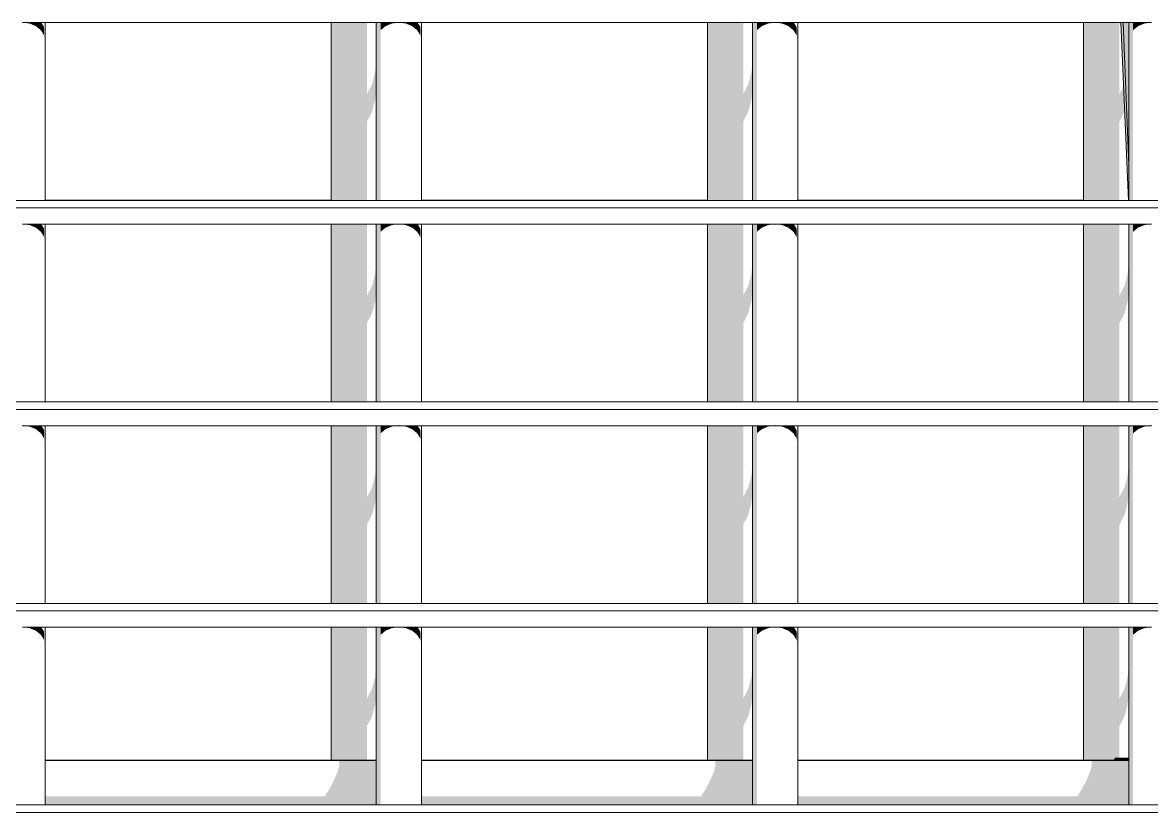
# Model space of a CAD drawing. Header units: millimetres. Extents: x -71878 to 121433, y -67383 to 83273.
# Drawn here: x 68839 to 71840, y -45430 to -43332 of the extents above; entities that cross this region are included whole.
import ezdxf

# ---------------------------------------------------------------- set-up
doc = ezdxf.new("R2010")
doc.units = ezdxf.units.MM
doc.header["$MEASUREMENT"] = 0
for name, color, linetype, lineweight in [('COLUMNAS_Pluma_Nº__1', 7, 'Continuous', 0), ('ENTIRADO_Pluma_Nº__21', 7, 'Continuous', 5), ('Vigas_Pluma_Nº__21', 7, 'Continuous', 5)]:
    doc.layers.add(name, color=color, linetype=linetype, lineweight=lineweight)
doc.layers.add('COLUMNAS_Pluma_Nº__3', color=7, linetype='Continuous', lineweight=0, true_color=0x646464)
doc.layers.add('Vigas_Pluma_Nº__3', color=7, linetype='Continuous', lineweight=0, true_color=0x646464)

msp = doc.modelspace()

# ---------------------------------------------------------------- hatches: boundary and pattern name
at = {"layer": 'COLUMNAS_Pluma_Nº__3', "linetype": 'Continuous', "lineweight": 0, "true_color": 0x191919}
for points in [[(71758.739, -43332.017), (71757.905, -43332.017), (71778.674, -43804.186), (71779.463, -43804.186), (71779.463, -43803.159)], [(71764.423, -43332.017), (71758.739, -43332.017), (71779.463, -43803.159), (71779.463, -43711.079)], [(71743.206, -45286.119), (71740.794, -45292.02), (71742.265, -45292.02), (71744.677, -45286.119)], [(71744.677, -45286.119), (71742.265, -45292.02), (71749.914, -45292.02), (71752.325, -45286.119)], [(71752.325, -45286.119), (71749.914, -45292.02), (71762.992, -45292.02), (71765.404, -45286.119)], [(71762.992, -45292.02), (71779.463, -45292.02), (71779.463, -45286.119), (71765.404, -45286.119)]]:
    msp.add_hatch(color=250, dxfattribs=at).paths.add_polyline_path(points)
at = {"layer": 'Vigas_Pluma_Nº__3', "linetype": 'Continuous', "lineweight": 0, "true_color": 0x191919}
for points in [[(68839.821, -43332.017), (68858.004, -43334.379), (68858.004, -43332.017)], [(68858.004, -43334.379), (68874.73, -43341.371), (68874.73, -43332.017), (68858.004, -43332.017)], [(68874.73, -43341.371), (68888.004, -43352.26), (68888.004, -43332.017), (68874.73, -43332.017)], [(68888.004, -43332.017), (68888.004, -43352.26), (68896.526, -43365.981), (68896.526, -43343.745), (68889.242, -43332.017)], [(68896.526, -43365.981), (68899.463, -43381.191), (68899.463, -43358.954), (68896.526, -43343.745)], [(69659.463, -43332.017), (69659.463, -43804.186), (69662.399, -43804.186), (69662.399, -43332.017)], [(69662.399, -43332.017), (69662.399, -43804.186), (69670.922, -43804.186), (69670.922, -43332.017)], [(69670.922, -43332.017), (69670.922, -43804.186), (69684.195, -43804.186), (69684.195, -43332.017)], [(69684.195, -43332.017), (69684.195, -43804.186), (69700.922, -43804.186), (69700.922, -43332.017)], [(69700.922, -43332.017), (69700.922, -43804.186), (69719.463, -43804.186), (69719.463, -43332.017)], [(69719.463, -43332.017), (69719.463, -43804.186), (69738.004, -43804.186), (69738.004, -43332.017)], [(69754.73, -43332.017), (69738.004, -43332.017), (69738.004, -43804.186), (69754.73, -43804.186)], [(69779.463, -43332.017), (69779.463, -43804.186), (69782.399, -43804.186), (69782.399, -43332.017)], [(69782.399, -43332.017), (69782.399, -43804.186), (69790.922, -43804.186), (69790.922, -43332.017)], [(69790.922, -43352.259), (69804.195, -43341.371), (69804.195, -43332.017), (69790.922, -43332.017)], [(69804.196, -43341.371), (69820.922, -43334.379), (69820.922, -43332.017), (69804.195, -43332.017)], [(69820.922, -43334.379), (69839.103, -43332.017), (69820.921, -43332.017)], [(69839.821, -43332.017), (69858.004, -43334.379), (69858.004, -43332.017)], [(69858.004, -43334.379), (69874.73, -43341.371), (69874.73, -43332.017), (69858.004, -43332.017)], [(69874.73, -43341.371), (69888.004, -43352.26), (69888.004, -43332.017), (69874.73, -43332.017)], [(69888.004, -43332.017), (69888.004, -43352.26), (69896.526, -43365.981), (69896.526, -43343.745), (69889.242, -43332.017)], [(69896.526, -43365.981), (69899.463, -43381.19), (69899.463, -43358.955), (69896.526, -43343.745)], [(70659.463, -43332.017), (70659.463, -43804.186), (70662.399, -43804.186), (70662.399, -43332.017)], [(70662.399, -43332.017), (70662.399, -43804.186), (70670.922, -43804.186), (70670.922, -43332.017)], [(70670.921, -43804.186), (70684.195, -43804.186), (70684.195, -43332.017), (70670.922, -43332.017)], [(70684.195, -43804.186), (70700.922, -43804.186), (70700.922, -43332.017), (70684.195, -43332.017)], [(70700.922, -43332.017), (70700.922, -43804.186), (70719.463, -43804.186), (70719.463, -43332.017)], [(70719.463, -43332.017), (70719.463, -43804.186), (70738.004, -43804.186), (70738.004, -43332.017)], [(70738.004, -43332.017), (70738.004, -43804.186), (70754.73, -43804.186), (70754.73, -43332.017)], [(70779.463, -43332.017), (70779.463, -43804.186), (70782.399, -43804.186), (70782.399, -43332.017)], [(70782.399, -43332.017), (70782.399, -43804.186), (70790.922, -43804.186), (70790.922, -43332.017)], [(70790.921, -43352.26), (70804.195, -43341.371), (70804.195, -43332.017), (70790.922, -43332.017)], [(70804.196, -43341.371), (70820.922, -43334.379), (70820.921, -43332.017), (70804.195, -43332.017)], [(70820.922, -43334.379), (70839.103, -43332.017), (70820.922, -43332.017)], [(70839.822, -43332.017), (70858.004, -43334.379), (70858.004, -43332.017)], [(70858.004, -43334.379), (70874.73, -43341.371), (70874.73, -43332.017), (70858.004, -43332.017)], [(70874.73, -43341.371), (70888.004, -43352.26), (70888.004, -43332.017), (70874.73, -43332.017)], [(70888.004, -43332.017), (70888.004, -43352.26), (70896.526, -43365.981), (70896.526, -43343.745), (70889.242, -43332.017)], [(70896.526, -43365.981), (70899.463, -43381.19), (70899.463, -43358.955), (70896.526, -43343.745)], [(71659.463, -43804.186), (71662.399, -43804.186), (71662.399, -43332.017), (71659.463, -43332.017)], [(71662.399, -43332.017), (71662.399, -43804.186), (71670.922, -43804.186), (71670.922, -43332.017)], [(71670.922, -43804.186), (71684.195, -43804.186), (71684.195, -43332.017), (71670.922, -43332.017)], [(71684.195, -43332.017), (71684.195, -43804.186), (71700.922, -43804.186), (71700.922, -43332.017)], [(71700.922, -43332.017), (71700.922, -43804.186), (71719.463, -43804.186), (71719.463, -43332.017)], [(71719.463, -43332.017), (71719.463, -43804.186), (71738.004, -43804.186), (71738.004, -43332.017)], [(71738.004, -43804.186), (71754.73, -43804.186), (71754.73, -43332.017), (71738.004, -43332.017)], [(71768.211, -43332.017), (71764.423, -43332.017), (71779.463, -43711.079), (71779.463, -43615.61)], [(71777.5, -43332.017), (71768.211, -43332.017), (71779.463, -43615.61), (71779.463, -43381.491)], [(71779.463, -43332.017), (71779.463, -43804.186), (71782.399, -43804.186), (71782.399, -43332.017)], [(71782.399, -43332.017), (71782.399, -43804.186), (71790.922, -43804.186), (71790.922, -43332.017)], [(71790.922, -43352.26), (71804.196, -43341.37), (71804.195, -43332.017), (71790.922, -43332.017)], [(71804.195, -43332.017), (71804.196, -43341.371), (71820.922, -43334.379), (71820.921, -43332.017)], [(71820.922, -43334.379), (71839.103, -43332.017), (71820.922, -43332.017)], [(69779.463, -43427.986), (69776.526, -43463.785), (69776.526, -43536.731), (69779.463, -43500.932)], [(70779.463, -43500.932), (70779.463, -43427.986), (70776.526, -43463.785), (70776.526, -43536.731)], [(69776.526, -43536.731), (69776.526, -43463.785), (69768.004, -43496.08), (69768.004, -43569.026)], [(70776.526, -43463.785), (70768.004, -43496.08), (70768.004, -43569.026), (70776.526, -43536.731)], [(69768.003, -43496.08), (69754.73, -43521.709), (69754.73, -43594.655), (69768.004, -43569.025)], [(70768.004, -43496.08), (70754.73, -43521.709), (70754.73, -43594.655), (70768.003, -43569.026)], [(71765.347, -43501.209), (71754.73, -43521.709), (71754.73, -43594.655), (71768.004, -43569.025), (71768.004, -43561.597)], [(71768.284, -43567.964), (71768.004, -43561.597), (71768.004, -43569.026)], [(68839.942, -43867.44), (68858.004, -43869.787), (68858.004, -43867.44)], [(68858.004, -43869.787), (68874.73, -43876.778), (68874.73, -43867.44), (68858.004, -43867.44)], [(68874.73, -43876.778), (68888.004, -43887.667), (68888.004, -43867.44), (68874.73, -43867.44)], [(68888.004, -43867.44), (68888.004, -43887.667), (68896.526, -43901.388), (68896.526, -43879.152), (68889.251, -43867.44)], [(68896.526, -43901.388), (68899.463, -43916.598), (68899.463, -43894.362), (68896.526, -43879.152)], [(69659.463, -43867.44), (69659.463, -44339.609), (69662.399, -44339.609), (69662.399, -43867.44)], [(69670.922, -43867.44), (69662.399, -43867.44), (69662.399, -44339.609), (69670.922, -44339.609)], [(69684.195, -43867.44), (69670.922, -43867.44), (69670.922, -44339.609), (69684.195, -44339.609)], [(69700.922, -43867.44), (69684.195, -43867.44), (69684.195, -44339.609), (69700.922, -44339.609)], [(69719.463, -43867.44), (69700.922, -43867.44), (69700.922, -44339.609), (69719.463, -44339.609)], [(69738.004, -43867.44), (69719.463, -43867.44), (69719.463, -44339.609), (69738.004, -44339.609)], [(69754.73, -43867.44), (69738.004, -43867.44), (69738.004, -44339.609), (69754.73, -44339.609)], [(69782.399, -43867.44), (69779.463, -43867.44), (69779.463, -44339.609), (69782.399, -44339.609)], [(69782.399, -44339.609), (69790.922, -44339.609), (69790.922, -43867.44), (69782.399, -43867.44)], [(69790.922, -43867.44), (69790.922, -43887.667), (69804.195, -43876.778), (69804.195, -43867.44)], [(69804.196, -43876.778), (69820.921, -43869.787), (69820.922, -43867.44), (69804.195, -43867.44)], [(69820.922, -43867.44), (69820.922, -43869.787), (69838.983, -43867.44)], [(69858.004, -43867.44), (69839.942, -43867.44), (69858.004, -43869.787)], [(69858.004, -43869.787), (69874.73, -43876.778), (69874.73, -43867.44), (69858.004, -43867.44)], [(69874.73, -43876.778), (69888.004, -43887.667), (69888.004, -43867.44), (69874.73, -43867.44)], [(69888.004, -43867.44), (69888.004, -43887.667), (69896.526, -43901.388), (69896.526, -43879.152), (69889.251, -43867.44)], [(69896.526, -43901.388), (69899.463, -43916.598), (69899.463, -43894.362), (69896.526, -43879.152)], [(70662.399, -43867.44), (70659.463, -43867.44), (70659.463, -44339.609), (70662.399, -44339.609)], [(70662.399, -44339.609), (70670.922, -44339.609), (70670.922, -43867.44), (70662.399, -43867.44)], [(70684.195, -43867.44), (70670.922, -43867.44), (70670.922, -44339.609), (70684.195, -44339.609)], [(70700.922, -43867.44), (70684.195, -43867.44), (70684.195, -44339.609), (70700.922, -44339.609)], [(70719.463, -43867.44), (70700.922, -43867.44), (70700.922, -44339.609), (70719.463, -44339.609)], [(70719.463, -44339.609), (70738.004, -44339.609), (70738.004, -43867.44), (70719.463, -43867.44)], [(70754.73, -43867.44), (70738.004, -43867.44), (70738.004, -44339.609), (70754.73, -44339.609)], [(70782.399, -43867.44), (70779.463, -43867.44), (70779.463, -44339.609), (70782.399, -44339.609)], [(70790.922, -43867.44), (70782.399, -43867.44), (70782.399, -44339.609), (70790.922, -44339.609)], [(70790.921, -43887.667), (70804.196, -43876.778), (70804.195, -43867.44), (70790.922, -43867.44)], [(70804.195, -43876.778), (70820.921, -43869.787), (70820.922, -43867.44), (70804.195, -43867.44)], [(70820.922, -43867.44), (70820.922, -43869.787), (70838.984, -43867.44)], [(70858.004, -43867.44), (70839.942, -43867.44), (70858.004, -43869.787)], [(70858.004, -43869.787), (70874.73, -43876.778), (70874.73, -43867.44), (70858.004, -43867.44)], [(70874.73, -43876.778), (70888.004, -43887.667), (70888.004, -43867.44), (70874.73, -43867.44)], [(70888.004, -43867.44), (70888.004, -43887.667), (70896.526, -43901.388), (70896.526, -43879.152), (70889.251, -43867.44)], [(70896.526, -43901.388), (70899.463, -43916.598), (70899.463, -43894.362), (70896.526, -43879.152)], [(71659.463, -44339.609), (71662.399, -44339.609), (71662.399, -43867.44), (71659.463, -43867.44)], [(71662.399, -44339.609), (71670.922, -44339.609), (71670.922, -43867.44), (71662.399, -43867.44)], [(71670.922, -43867.44), (71670.922, -44339.609), (71684.195, -44339.609), (71684.195, -43867.44)], [(71700.922, -43867.44), (71684.195, -43867.44), (71684.195, -44339.609), (71700.922, -44339.609)], [(71719.463, -43867.44), (71700.922, -43867.44), (71700.922, -44339.609), (71719.463, -44339.609)], [(71738.004, -43867.44), (71719.463, -43867.44), (71719.463, -44339.609), (71738.004, -44339.609)], [(71738.004, -44339.609), (71754.73, -44339.609), (71754.73, -43867.44), (71738.004, -43867.44)], [(71782.399, -43867.44), (71779.463, -43867.44), (71779.463, -44339.609), (71782.399, -44339.609)], [(71782.399, -44339.609), (71790.922, -44339.609), (71790.922, -43867.44), (71782.399, -43867.44)], [(71790.922, -43887.667), (71804.195, -43876.778), (71804.195, -43867.44), (71790.922, -43867.44)], [(71804.196, -43876.778), (71820.922, -43869.787), (71820.922, -43867.44), (71804.195, -43867.44)], [(71820.922, -43869.787), (71838.984, -43867.44), (71820.922, -43867.44)], [(69779.463, -43963.393), (69776.526, -43999.191), (69776.526, -44072.137), (69779.463, -44036.338)], [(70779.463, -43963.392), (70776.526, -43999.191), (70776.526, -44072.137), (70779.463, -44036.339)], [(71779.463, -43963.392), (71776.526, -43999.191), (71776.526, -44072.137), (71779.463, -44036.339)], [(69776.526, -43999.191), (69768.004, -44031.486), (69768.004, -44104.432), (69776.526, -44072.137)], [(70776.526, -43999.191), (70768.004, -44031.486), (70768.004, -44104.432), (70776.526, -44072.137)], [(71776.526, -43999.192), (71768.004, -44031.486), (71768.004, -44104.432), (71776.526, -44072.137)], [(69768.003, -44031.486), (69754.73, -44057.115), (69754.729, -44130.062), (69768.004, -44104.432)], [(70768.004, -44031.486), (70754.73, -44057.115), (70754.73, -44130.061), (70768.004, -44104.432)], [(71768.003, -44104.432), (71768.003, -44031.486), (71754.73, -44057.116), (71754.73, -44130.061)], [(68858.004, -44402.863), (68840.061, -44402.863), (68858.004, -44405.194)], [(68858.004, -44405.194), (68874.73, -44412.185), (68874.73, -44402.863), (68858.004, -44402.863)], [(68874.73, -44412.185), (68888.004, -44423.074), (68888.004, -44402.863), (68874.73, -44402.863)], [(68888.004, -44402.863), (68888.004, -44423.074), (68896.526, -44436.795), (68896.526, -44414.559), (68889.261, -44402.863)], [(69659.463, -44402.863), (69659.463, -44875.032), (69662.399, -44875.032), (69662.399, -44402.863)], [(69662.399, -44402.863), (69662.399, -44875.032), (69670.922, -44875.032), (69670.922, -44402.863)], [(69684.195, -44402.863), (69670.922, -44402.863), (69670.922, -44875.032), (69684.195, -44875.032)], [(69684.195, -44402.863), (69684.195, -44875.032), (69700.922, -44875.032), (69700.922, -44402.863)], [(69700.922, -44402.863), (69700.922, -44875.032), (69719.463, -44875.032), (69719.463, -44402.863)], [(69719.463, -44402.863), (69719.463, -44875.032), (69738.004, -44875.032), (69738.004, -44402.863)], [(69738.004, -44402.863), (69738.004, -44875.032), (69754.73, -44875.032), (69754.73, -44402.863)], [(69779.463, -44402.863), (69779.463, -44875.032), (69782.399, -44875.032), (69782.399, -44402.863)], [(69782.399, -44402.863), (69782.399, -44875.032), (69790.922, -44875.032), (69790.922, -44402.863)], [(69790.922, -44423.074), (69804.195, -44412.185), (69804.195, -44402.863), (69790.922, -44402.863)], [(69804.195, -44412.185), (69820.921, -44405.194), (69820.922, -44402.863), (69804.195, -44402.863)], [(69820.922, -44405.194), (69838.864, -44402.863), (69820.921, -44402.863)], [(69858.004, -44402.863), (69840.061, -44402.863), (69858.004, -44405.194)], [(69858.004, -44405.194), (69874.73, -44412.185), (69874.73, -44402.863), (69858.004, -44402.863)], [(69874.73, -44412.185), (69888.004, -44423.074), (69888.004, -44402.863), (69874.73, -44402.863)], [(69888.004, -44402.863), (69888.004, -44423.074), (69896.526, -44436.795), (69896.526, -44414.559), (69889.261, -44402.863)], [(70659.463, -44875.032), (70662.399, -44875.032), (70662.399, -44402.863), (70659.463, -44402.863)], [(70662.399, -44402.863), (70662.399, -44875.032), (70670.922, -44875.032), (70670.922, -44402.863)], [(70670.922, -44402.863), (70670.921, -44875.032), (70684.195, -44875.032), (70684.195, -44402.863)], [(70700.922, -44402.863), (70684.195, -44402.863), (70684.195, -44875.032), (70700.922, -44875.032)], [(70700.922, -44875.032), (70719.463, -44875.032), (70719.463, -44402.863), (70700.922, -44402.863)], [(70719.463, -44402.863), (70719.463, -44875.032), (70738.004, -44875.032), (70738.004, -44402.863)], [(70738.004, -44402.863), (70738.004, -44875.032), (70754.73, -44875.032), (70754.73, -44402.863)], [(70779.463, -44402.863), (70779.463, -44875.032), (70782.399, -44875.032), (70782.399, -44402.863)], [(70782.399, -44402.863), (70782.399, -44875.032), (70790.922, -44875.032), (70790.922, -44402.863)], [(70790.922, -44423.074), (70804.195, -44412.185), (70804.195, -44402.863), (70790.922, -44402.863)], [(70804.195, -44412.185), (70820.921, -44405.194), (70820.922, -44402.863), (70804.195, -44402.863)], [(70820.922, -44405.194), (70838.864, -44402.863), (70820.921, -44402.863)], [(70858.004, -44402.863), (70840.062, -44402.863), (70858.004, -44405.194)], [(70858.004, -44405.194), (70874.73, -44412.185), (70874.73, -44402.863), (70858.004, -44402.863)], [(70874.73, -44412.185), (70888.004, -44423.074), (70888.004, -44402.863), (70874.73, -44402.863)], [(70888.004, -44402.863), (70888.004, -44423.074), (70896.526, -44436.795), (70896.526, -44414.559), (70889.261, -44402.863)], [(71659.463, -44402.863), (71659.463, -44875.032), (71662.399, -44875.032), (71662.399, -44402.863)], [(71662.399, -44875.032), (71670.922, -44875.032), (71670.922, -44402.863), (71662.399, -44402.863)], [(71670.922, -44402.863), (71670.922, -44875.032), (71684.195, -44875.032), (71684.195, -44402.863)], [(71684.195, -44875.032), (71700.922, -44875.032), (71700.922, -44402.863), (71684.195, -44402.863)], [(71700.922, -44402.863), (71700.922, -44875.032), (71719.463, -44875.032), (71719.463, -44402.863)], [(71719.463, -44402.863), (71719.463, -44875.032), (71738.004, -44875.032), (71738.004, -44402.863)], [(71738.004, -44402.863), (71738.004, -44875.032), (71754.73, -44875.032), (71754.73, -44402.863)], [(71779.463, -44402.863), (71779.463, -44875.032), (71782.399, -44875.032), (71782.399, -44402.863)], [(71782.399, -44875.032), (71790.922, -44875.032), (71790.922, -44402.863), (71782.399, -44402.863)], [(71790.922, -44423.074), (71804.195, -44412.185), (71804.195, -44402.863), (71790.922, -44402.863)], [(71804.195, -44412.185), (71820.922, -44405.194), (71820.922, -44402.863), (71804.195, -44402.863)], [(71820.922, -44405.194), (71838.864, -44402.863), (71820.922, -44402.863)], [(68896.526, -44436.795), (68899.463, -44452.005), (68899.463, -44429.769), (68896.526, -44414.559)], [(69896.526, -44436.795), (69899.463, -44452.005), (69899.463, -44429.769), (69896.526, -44414.559)], [(70896.526, -44436.795), (70899.463, -44452.005), (70899.463, -44429.769), (70896.526, -44414.559)], [(69779.463, -44498.799), (69776.526, -44534.598), (69776.526, -44607.544), (69779.463, -44571.745)], [(70779.463, -44498.799), (70776.526, -44534.598), (70776.526, -44607.544), (70779.463, -44571.745)], [(71779.463, -44498.799), (71776.526, -44534.598), (71776.526, -44607.544), (71779.463, -44571.745)], [(69776.526, -44534.598), (69768.004, -44566.892), (69768.004, -44639.838), (69776.526, -44607.544)], [(70776.526, -44534.598), (70768.004, -44566.893), (70768.004, -44639.838), (70776.526, -44607.544)], [(71776.526, -44534.598), (71768.004, -44566.892), (71768.004, -44639.838), (71776.526, -44607.544)], [(69768.003, -44639.839), (69768.004, -44566.892), (69754.73, -44592.522), (69754.73, -44665.467)], [(70768.004, -44639.838), (70768.004, -44566.892), (70754.73, -44592.522), (70754.73, -44665.468)], [(71768.004, -44566.892), (71754.73, -44592.522), (71754.73, -44665.468), (71768.004, -44639.838)], [(68858.004, -44938.285), (68840.181, -44938.285), (68858.004, -44940.601)], [(68858.004, -44940.601), (68874.73, -44947.592), (68874.73, -44938.285), (68858.004, -44938.285)], [(68874.73, -44947.592), (68888.004, -44958.481), (68888.004, -44938.285), (68874.73, -44938.285)], [(68888.004, -44938.285), (68888.004, -44958.481), (68896.526, -44972.202), (68896.526, -44949.966), (68889.271, -44938.285)], [(69662.399, -44938.285), (69659.463, -44938.285), (69659.463, -45291.333), (69662.399, -45291.333)], [(69662.399, -44938.285), (69662.399, -45291.333), (69670.922, -45291.333), (69670.922, -44938.285)], [(69670.922, -44938.285), (69670.922, -45291.333), (69684.195, -45291.333), (69684.195, -44938.285)], [(69700.922, -44938.285), (69684.195, -44938.285), (69684.195, -45291.333), (69700.921, -45291.333)], [(69700.922, -44938.285), (69700.922, -45291.333), (69719.463, -45291.333), (69719.463, -44938.285)], [(69719.463, -44938.285), (69719.463, -45291.333), (69738.004, -45291.333), (69738.004, -44938.285)], [(69738.004, -45291.333), (69754.73, -45291.333), (69754.73, -44938.285), (69738.004, -44938.285)], [(69779.463, -44938.285), (69779.463, -45410.455), (69782.399, -45410.455), (69782.399, -44938.285)], [(69790.922, -44938.285), (69782.399, -44938.285), (69782.399, -45410.455), (69790.922, -45410.455)], [(69790.922, -44958.481), (69804.195, -44947.593), (69804.195, -44938.285), (69790.922, -44938.285)], [(69804.195, -44947.592), (69820.921, -44940.601), (69820.922, -44938.285), (69804.195, -44938.285)], [(69820.921, -44940.601), (69838.744, -44938.285), (69820.922, -44938.285)], [(69858.004, -44938.285), (69840.181, -44938.285), (69858.004, -44940.601)], [(69858.004, -44940.601), (69874.73, -44947.592), (69874.73, -44938.285), (69858.004, -44938.285)], [(69874.73, -44947.592), (69888.004, -44958.481), (69888.004, -44938.285), (69874.73, -44938.285)], [(69888.004, -44938.285), (69888.004, -44958.481), (69896.526, -44972.202), (69896.526, -44949.966), (69889.271, -44938.285)], [(70659.463, -44938.285), (70659.463, -45291.333), (70662.399, -45291.333), (70662.399, -44938.285)], [(70670.922, -44938.285), (70662.399, -44938.285), (70662.399, -45291.333), (70670.922, -45291.333)], [(70670.921, -45291.333), (70684.195, -45291.333), (70684.195, -44938.285), (70670.922, -44938.285)], [(70700.922, -44938.285), (70684.195, -44938.285), (70684.195, -45291.333), (70700.922, -45291.333)], [(70700.922, -44938.285), (70700.922, -45291.333), (70719.463, -45291.333), (70719.463, -44938.285)], [(70738.004, -44938.285), (70719.463, -44938.285), (70719.463, -45291.333), (70738.004, -45291.333)], [(70738.004, -44938.285), (70738.004, -45291.333), (70754.73, -45291.333), (70754.73, -44938.285)], [(70779.463, -44938.285), (70779.463, -45410.455), (70782.399, -45410.455), (70782.399, -44938.285)], [(70782.399, -44938.285), (70782.399, -45410.455), (70790.922, -45410.455), (70790.922, -44938.285)], [(70790.922, -44958.481), (70804.195, -44947.592), (70804.195, -44938.285), (70790.922, -44938.285)], [(70804.195, -44947.592), (70820.921, -44940.601), (70820.922, -44938.285), (70804.195, -44938.285)], [(70820.922, -44938.285), (70820.921, -44940.601), (70838.744, -44938.285)], [(70858.004, -44938.285), (70840.181, -44938.285), (70858.004, -44940.601)], [(70858.004, -44940.601), (70874.73, -44947.592), (70874.73, -44938.285), (70858.004, -44938.285)], [(70874.73, -44947.592), (70888.004, -44958.481), (70888.004, -44938.285), (70874.73, -44938.285)], [(70888.004, -44938.285), (70888.004, -44958.481), (70896.526, -44972.202), (70896.526, -44949.966), (70889.271, -44938.285)], [(71662.399, -44938.285), (71659.463, -44938.285), (71659.463, -45291.333), (71662.399, -45291.333)], [(71662.399, -44938.285), (71662.399, -45291.333), (71670.922, -45291.333), (71670.922, -44938.285)], [(71684.195, -44938.285), (71670.922, -44938.285), (71670.922, -45291.333), (71684.195, -45291.333)], [(71684.195, -44938.285), (71684.195, -45291.333), (71700.922, -45291.333), (71700.922, -44938.285)], [(71700.922, -44938.285), (71700.922, -45291.333), (71719.463, -45291.333), (71719.463, -44938.285)], [(71719.463, -44938.285), (71719.463, -45291.333), (71738.004, -45291.333), (71738.004, -44938.285)], [(71754.73, -44938.285), (71738.004, -44938.285), (71738.004, -45291.333), (71741.075, -45291.333), (71743.206, -45286.119), (71754.73, -45286.119)], [(71779.463, -44938.285), (71779.463, -45410.455), (71782.399, -45410.455), (71782.399, -44938.285)], [(71782.399, -44938.285), (71782.399, -45410.455), (71790.922, -45410.455), (71790.922, -44938.285)], [(71790.922, -44958.481), (71804.196, -44947.592), (71804.195, -44938.285), (71790.922, -44938.285)], [(71804.195, -44947.592), (71820.922, -44940.601), (71820.922, -44938.285), (71804.195, -44938.285)], [(71820.922, -44940.601), (71838.745, -44938.285), (71820.922, -44938.285)], [(68896.526, -44972.202), (68899.463, -44987.412), (68899.463, -44965.176), (68896.526, -44949.966)], [(69896.526, -44972.202), (69899.463, -44987.412), (69899.463, -44965.176), (69896.526, -44949.966)], [(70896.526, -44972.202), (70899.463, -44987.412), (70899.463, -44965.176), (70896.526, -44949.966)], [(69779.463, -45034.205), (69776.526, -45070.004), (69776.526, -45142.95), (69779.463, -45107.151)], [(70779.463, -45107.151), (70779.463, -45034.205), (70776.526, -45070.004), (70776.526, -45142.95)], [(71779.463, -45034.205), (71776.526, -45070.004), (71776.526, -45142.95), (71779.463, -45107.151)], [(69776.526, -45070.004), (69768.004, -45102.299), (69768.004, -45175.245), (69776.526, -45142.95)], [(70776.526, -45142.95), (70776.526, -45070.004), (70768.004, -45102.299), (70768.004, -45175.245)], [(71776.526, -45070.004), (71768.004, -45102.299), (71768.004, -45175.245), (71776.526, -45142.95)], [(69768.004, -45102.299), (69754.73, -45127.928), (69754.73, -45200.874), (69768.004, -45175.245)], [(70768.004, -45102.299), (70754.73, -45127.928), (70754.73, -45200.874), (70768.004, -45175.245)], [(71768.004, -45102.299), (71754.73, -45127.928), (71754.73, -45200.874), (71768.004, -45175.245)], [(69398.086, -45291.333), (69394.337, -45292.02), (69597.415, -45292.02), (69601.164, -45291.333)], [(69680.468, -45294.956), (69779.463, -45294.956), (69779.463, -45292.02), (69676.615, -45292.02)], [(69678.114, -45316.753), (69779.463, -45316.753), (69779.463, -45303.479), (69680.984, -45303.479)], [(69680.984, -45303.479), (69779.463, -45303.479), (69779.463, -45294.957), (69680.468, -45294.957)], [(70394.337, -45292.02), (70597.415, -45292.02), (70601.164, -45291.333), (70398.086, -45291.333)], [(70680.467, -45294.956), (70779.463, -45294.956), (70779.463, -45292.02), (70676.615, -45292.02)], [(70678.114, -45316.753), (70779.463, -45316.753), (70779.463, -45303.479), (70680.984, -45303.479)], [(70680.468, -45294.957), (70680.984, -45303.479), (70779.463, -45303.479), (70779.463, -45294.956)], [(71398.086, -45291.333), (71394.337, -45292.02), (71597.415, -45292.02), (71601.164, -45291.333)], [(71676.615, -45292.02), (71680.467, -45294.956), (71779.463, -45294.956), (71779.463, -45292.02)], [(71678.114, -45316.753), (71779.463, -45316.753), (71779.463, -45303.479), (71680.984, -45303.479)], [(71680.984, -45303.479), (71779.463, -45303.479), (71779.463, -45294.956), (71680.468, -45294.957)], [(69663.643, -45352.02), (69779.463, -45352.02), (69779.463, -45333.479), (69672.139, -45333.479)], [(69672.139, -45333.479), (69779.463, -45333.479), (69779.463, -45316.753), (69678.114, -45316.753)], [(70672.139, -45333.479), (70663.643, -45352.02), (70779.463, -45352.02), (70779.463, -45333.479)], [(70672.139, -45333.479), (70779.463, -45333.479), (70779.463, -45316.753), (70678.114, -45316.753)], [(71663.643, -45352.02), (71779.463, -45352.02), (71779.463, -45333.479), (71672.139, -45333.479)], [(71672.139, -45333.479), (71779.463, -45333.479), (71779.463, -45316.753), (71678.114, -45316.753)], [(69653.459, -45370.561), (69779.463, -45370.561), (69779.463, -45352.02), (69663.643, -45352.02)], [(70663.643, -45352.02), (70653.458, -45370.561), (70779.463, -45370.561), (70779.463, -45352.02)], [(71653.458, -45370.561), (71779.463, -45370.561), (71779.463, -45352.02), (71663.643, -45352.02)], [(68899.463, -45387.287), (68899.463, -45400.561), (69779.463, -45400.561), (69779.463, -45387.287)], [(69653.459, -45370.561), (69642.582, -45387.287), (69779.463, -45387.287), (69779.463, -45370.561)], [(69899.463, -45400.561), (70779.463, -45400.561), (70779.463, -45387.287), (69899.463, -45387.287)], [(70642.581, -45387.287), (70779.463, -45387.287), (70779.463, -45370.561), (70653.459, -45370.561)], [(70899.463, -45400.561), (71779.463, -45400.561), (71779.463, -45387.287), (70899.463, -45387.287)], [(71642.582, -45387.287), (71779.463, -45387.287), (71779.463, -45370.561), (71653.458, -45370.562)], [(68899.463, -45400.561), (68899.463, -45409.084), (69779.463, -45409.084), (69779.463, -45400.561)], [(69779.463, -45409.084), (68899.463, -45409.084), (68899.463, -45410.455), (69779.463, -45410.455)], [(69899.463, -45400.561), (69899.463, -45409.084), (70779.463, -45409.084), (70779.463, -45400.561)], [(69899.463, -45410.455), (70779.463, -45410.455), (70779.463, -45409.084), (69899.463, -45409.084)], [(70899.463, -45400.561), (70899.463, -45409.084), (71779.463, -45409.084), (71779.463, -45400.561)], [(70899.463, -45409.084), (70899.463, -45410.455), (71779.463, -45410.455), (71779.463, -45409.084)]]:
    msp.add_hatch(color=250, dxfattribs=at).paths.add_polyline_path(points)

# ---------------------------------------------------------------- linework, layer by layer
at = {"layer": 'COLUMNAS_Pluma_Nº__1', "linetype": 'Continuous'}
for p, q in [((71757.905, -43332.017), (71778.674, -43804.186)), ((71740.794, -45292.02), (71743.206, -45286.119)), ((71743.206, -45286.119), (71744.677, -45286.119)), ((71744.677, -45286.119), (71752.325, -45286.119)), ((71752.325, -45286.119), (71765.403, -45286.119)), ((71765.403, -45286.119), (71779.463, -45286.119))]:
    msp.add_line(p, q, dxfattribs=at)
at = {"layer": 'ENTIRADO_Pluma_Nº__21', "linetype": 'Continuous'}
for p, q in [((68839.714, -43332.017), (69839.211, -43332.017)), ((69839.714, -43332.017), (70839.211, -43332.017)), ((70839.714, -43332.017), (71839.211, -43332.017)), ((66676.181, -43804.186), (83302.779, -43804.186)), ((66676.181, -43824.017), (83302.779, -43824.017)), ((68839.432, -43804.121), (68839.493, -43804.121)), ((68899.463, -43804.121), (69659.463, -43804.121)), ((69839.432, -43804.121), (69839.493, -43804.121)), ((69899.463, -43804.121), (70659.463, -43804.121)), ((70839.432, -43804.121), (70839.493, -43804.121)), ((70899.463, -43804.121), (71659.463, -43804.121)), ((68839.834, -43867.44), (69838.984, -43867.44)), ((69839.942, -43867.44), (70838.984, -43867.44)), ((70839.834, -43867.44), (71838.984, -43867.44)), ((66888.057, -44339.609), (83090.902, -44339.609)), ((68839.422, -44339.527), (68839.503, -44339.527)), ((68899.463, -44339.527), (69659.463, -44339.527)), ((69839.422, -44339.527), (69839.503, -44339.527)), ((69899.463, -44339.527), (70659.463, -44339.527)), ((70839.422, -44339.527), (70839.503, -44339.527)), ((70899.463, -44339.527), (71659.463, -44339.527)), ((66888.057, -44359.44), (83090.902, -44359.44)), ((68840.061, -44402.863), (69838.864, -44402.863)), ((69839.954, -44402.863), (70838.972, -44402.863)), ((70839.954, -44402.863), (71838.864, -44402.863)), ((67099.934, -44875.032), (82879.026, -44875.032)), ((68899.463, -44874.933), (69659.463, -44874.933)), ((69899.463, -44874.933), (70659.463, -44874.933)), ((70899.463, -44874.933), (71659.463, -44874.933)), ((67099.934, -44894.863), (82879.026, -44894.863)), ((68840.073, -44938.285), (69838.852, -44938.285)), ((69840.073, -44938.285), (70838.852, -44938.285)), ((70840.073, -44938.285), (71838.852, -44938.285)), ((67311.81, -45410.455), (82667.15, -45410.455)), ((67311.81, -45430.285), (82667.15, -45430.285))]:
    msp.add_line(p, q, dxfattribs=at)
at = {"layer": 'Vigas_Pluma_Nº__21', "linetype": 'Continuous'}
for p, q in [((68839.463, -43331.968), (68839.103, -43332.017)), ((68839.463, -43331.968), (68839.822, -43332.017)), ((68899.463, -43804.186), (68899.463, -43332.017)), ((69659.463, -43332.017), (69659.463, -43804.186)), ((69779.463, -43804.186), (69779.463, -43332.017)), ((69839.463, -43331.968), (69839.103, -43332.017)), ((69839.463, -43331.968), (69839.822, -43332.017)), ((69899.463, -43804.186), (69899.463, -43332.017)), ((70659.463, -43332.017), (70659.463, -43804.186)), ((70779.463, -43804.186), (70779.463, -43332.017)), ((70839.463, -43331.968), (70839.103, -43332.017)), ((70839.463, -43331.968), (70839.822, -43332.017)), ((70899.463, -43804.186), (70899.463, -43332.017)), ((71659.463, -43332.017), (71659.463, -43804.186)), ((71764.423, -43332.017), (71779.463, -43711.079)), ((71779.463, -43804.186), (71779.463, -43332.017)), ((71839.463, -43331.968), (71839.103, -43332.017)), ((71839.463, -43331.968), (71839.822, -43332.017)), ((68838.984, -43867.44), (68839.463, -43867.374)), ((68839.942, -43867.44), (68839.463, -43867.374)), ((68899.463, -44339.609), (68899.463, -43867.44)), ((69659.463, -43867.44), (69659.463, -44339.609)), ((69779.463, -44339.609), (69779.463, -43867.44)), ((69838.984, -43867.44), (69839.463, -43867.374)), ((69839.942, -43867.44), (69839.463, -43867.374)), ((69899.463, -44339.609), (69899.463, -43867.44)), ((70659.463, -43867.44), (70659.463, -44339.609)), ((70779.463, -44339.609), (70779.463, -43867.44)), ((70838.984, -43867.44), (70839.463, -43867.374)), ((70839.942, -43867.44), (70839.463, -43867.374)), ((70899.463, -44339.609), (70899.463, -43867.44)), ((71659.463, -43867.44), (71659.463, -44339.609)), ((71779.463, -44339.609), (71779.463, -43867.44)), ((71838.984, -43867.44), (71839.463, -43867.374)), ((71839.942, -43867.44), (71839.463, -43867.374)), ((68839.463, -44402.78), (68838.864, -44402.863)), ((68839.463, -44402.78), (68840.061, -44402.863)), ((68899.463, -44875.032), (68899.463, -44402.863)), ((69659.463, -44402.863), (69659.463, -44875.032)), ((69779.463, -44875.032), (69779.463, -44402.863)), ((69839.463, -44402.78), (69838.864, -44402.863)), ((69839.463, -44402.78), (69840.061, -44402.863)), ((69899.463, -44875.032), (69899.463, -44402.863)), ((70659.463, -44402.863), (70659.463, -44875.032)), ((70779.463, -44875.032), (70779.463, -44402.863)), ((70839.463, -44402.78), (70838.864, -44402.863)), ((70839.463, -44402.78), (70840.061, -44402.863)), ((70899.463, -44875.032), (70899.463, -44402.863)), ((71659.463, -44402.863), (71659.463, -44875.032)), ((71779.463, -44875.032), (71779.463, -44402.863)), ((71839.463, -44402.78), (71838.864, -44402.863)), ((71839.463, -44402.78), (71840.061, -44402.863)), ((68838.744, -44938.285), (68839.463, -44938.187)), ((68840.181, -44938.285), (68839.463, -44938.187)), ((68899.463, -45410.455), (68899.463, -44938.285)), ((69659.463, -44938.285), (69659.463, -45291.333)), ((69779.463, -45410.455), (69779.463, -44938.285)), ((69838.744, -44938.285), (69839.463, -44938.187)), ((69840.181, -44938.285), (69839.463, -44938.187)), ((69899.463, -45410.455), (69899.463, -44938.285)), ((70659.463, -44938.285), (70659.463, -45291.333)), ((70779.463, -45410.455), (70779.463, -44938.285)), ((70838.744, -44938.285), (70839.463, -44938.187)), ((70840.181, -44938.285), (70839.463, -44938.187)), ((70899.463, -45410.455), (70899.463, -44938.285)), ((71659.463, -44938.285), (71659.463, -45291.333)), ((71779.463, -45410.455), (71779.463, -44938.285)), ((71838.744, -44938.285), (71839.463, -44938.187)), ((71840.181, -44938.285), (71839.463, -44938.187)), ((69779.463, -45291.333), (68899.463, -45291.333)), ((69779.463, -45292.02), (68899.463, -45292.02)), ((70779.463, -45291.333), (69899.463, -45291.333)), ((70779.463, -45292.02), (69899.463, -45292.02)), ((71741.075, -45291.333), (70899.463, -45291.333)), ((71779.463, -45292.02), (70899.463, -45292.02))]:
    msp.add_line(p, q, dxfattribs=at)

doc.saveas('drawing.dxf')
